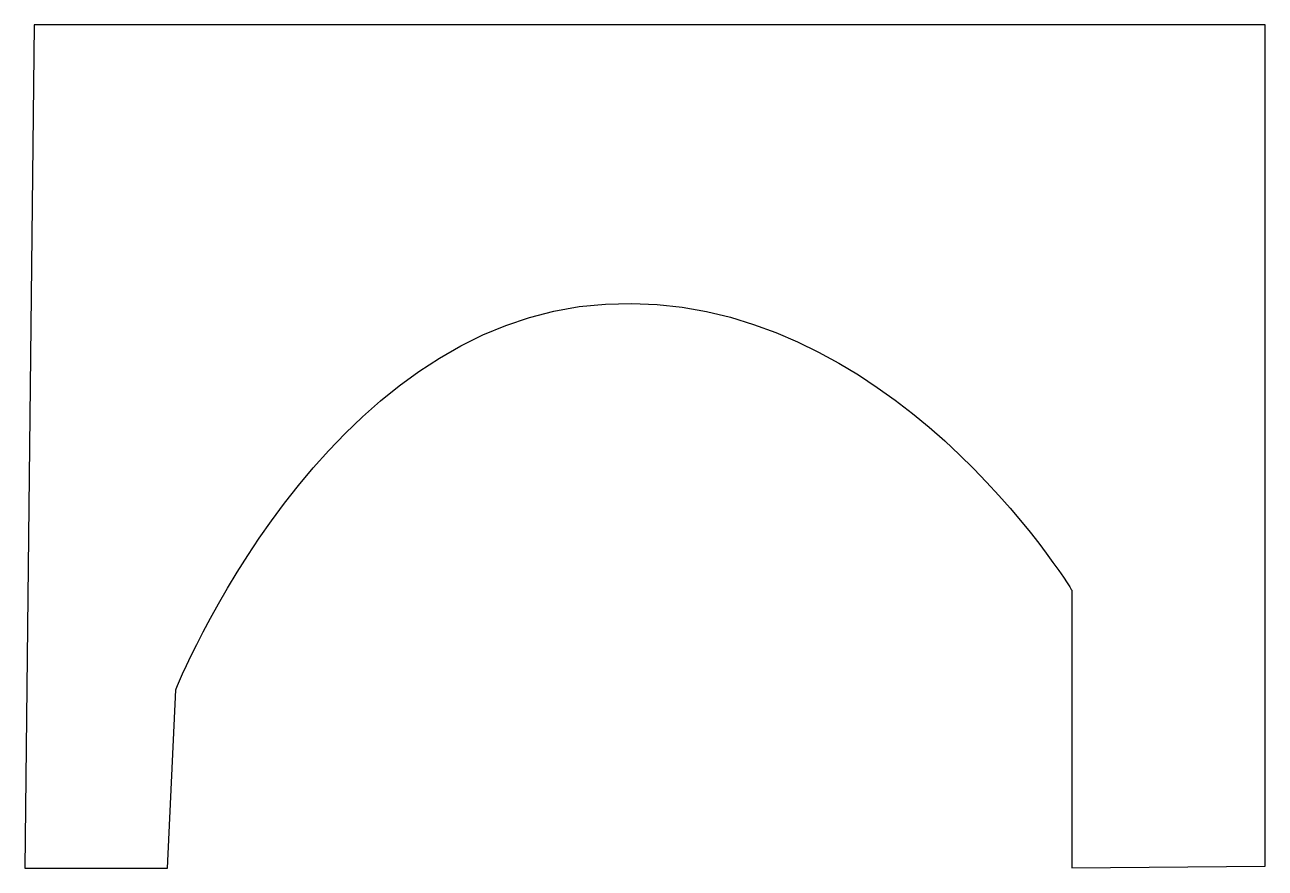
# Model space of a CAD drawing. Extents: x 181.6 to 242.7, y 594 to 635.5.
import ezdxf

# ---------------------------------------------------------------- set-up
doc = ezdxf.new("R2010")
doc.units = 0
doc.layers.add('Layer_1', color=7, linetype='CONTINUOUS')

msp = doc.modelspace()

# ---------------------------------------------------------------- linework, layer by layer
at = {"layer": 'Layer_1', "color": 7}
for points in [[(233.164225, 607.672355), (233.164225, 594.011574), (242.688322, 594.101999), (242.688322, 635.496528), (182.070473, 635.496528), (181.601708, 593.998393)], [(181.601708, 593.998393), (181.601708, 593.998393), (188.632962, 593.997259), (189.034744, 602.774172)]]:
    msp.add_lwpolyline(points, dxfattribs=at)
for points in [[(210.195459, 621.754534), (224.124058, 622.570941), (233.164225, 607.672355), (233.164225, 607.672355)], [(189.034744, 602.774172), (189.034744, 602.774172), (196.266889, 620.938185), (210.195459, 621.754534)]]:
    msp.add_open_spline(points, degree=3, dxfattribs=at)

doc.saveas('drawing.dxf')
